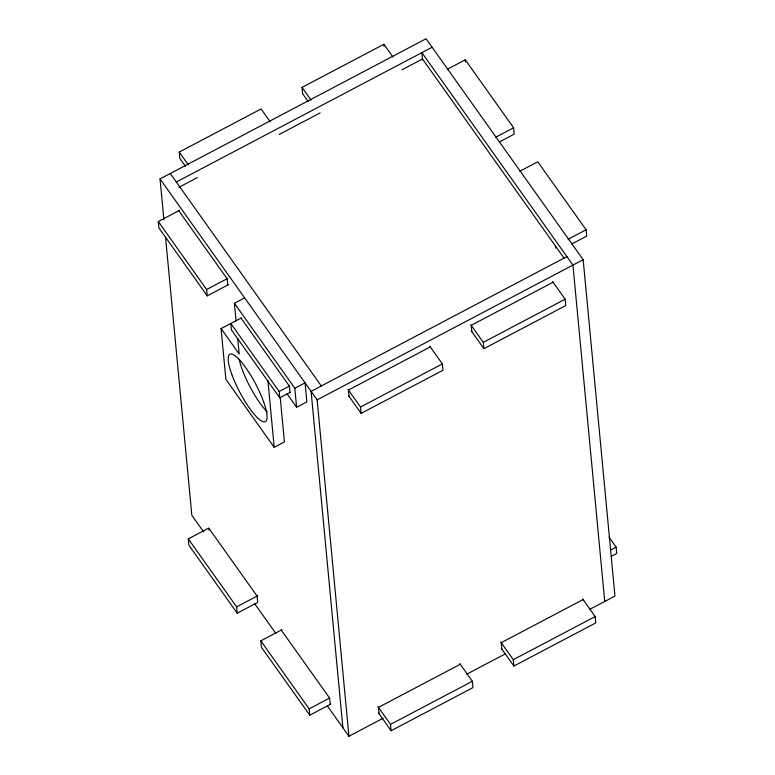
<?xml version="1.0" encoding="UTF-8"?>
<svg xmlns="http://www.w3.org/2000/svg" width="775" height="775" viewBox="0 0 775 775"><rect width="100%" height="100%" fill="white"/><g stroke="black" fill="none" stroke-linecap="round" stroke-linejoin="round"><path stroke-width="1.16" d="M185.428 166.276L179.848 158.429L179.248 152.084L261.097 108.955L270.165 121.704M308.208 101.593L302.628 93.746L302.027 87.401L383.887 44.272L392.954 57.021M163.893 219.751L160.037 178.909L426.066 38.75L583.168 259.702L614.962 596.091L589.746 609.382M176.312 182.018L432.111 47.246M178.957 187.279L197.373 177.582M279.233 134.453L320.153 112.888M402.012 69.769L422.482 58.987L564.132 258.22M228.402 284.706L207.235 295.866L158.894 227.879L158.294 221.534L179.471 210.374M447.262 69.295L465.262 59.811L513.592 127.797L514.193 134.143L499.381 141.951M207.235 295.866L206.634 289.511L227.802 278.361M495.603 137.272L513.592 127.797M236.075 320.986L234.399 303.277L244.629 297.881M280.259 397.682L284.435 441.924L274.205 447.311L225.864 379.333L221.069 328.552L241.393 317.934M519.773 171.265L537.763 161.791L586.103 229.778L586.704 236.123L571.882 243.931M290.325 392.266L279.746 397.837L279.145 391.491L289.734 385.921M568.114 239.252L586.103 229.778M296.622 407.292L294.82 388.256L305.05 382.86L306.852 401.905L296.622 407.292L287.002 393.778M566.893 256.593L311.095 391.365L342.889 727.754M383.179 718.202L348.934 736.25L317.14 399.861L583.168 259.702M430.29 346.909L348.43 390.038L349.031 396.383M553.069 282.226L471.219 325.345L471.81 331.69M442.37 363.911L442.971 370.256L361.111 413.375L360.52 407.03L442.37 363.911L429.825 346.26M565.159 299.218L565.76 305.563L483.9 348.692L483.3 342.347L565.159 299.218L552.604 281.567M257.348 602.611L237.237 613.209L188.897 545.222L188.296 538.877L208.407 528.279M237.237 613.209L236.637 606.864L257.804 595.713M330.915 704.039L309.738 715.189L261.407 647.202L260.807 640.857L281.974 629.707M309.738 715.189L309.147 708.844L329.249 698.246M610.807 549.911L616.106 547.121L609.092 537.269M611.407 556.256L616.706 553.466L616.106 547.121M460.282 664.262L378.433 707.381L379.033 713.727M583.071 599.569L501.212 642.698L501.812 649.043M466.666 674.221L505.193 653.926M472.372 681.254L472.973 687.599L391.113 730.728L390.513 724.383L472.372 681.254L459.817 663.603M595.152 616.571L595.752 622.916L513.903 666.045L513.302 659.69L595.152 616.571L582.606 598.92M302.027 87.401L311.095 100.149M470.754 324.696L483.3 342.347M471.345 331.041L483.9 348.692M179.248 152.084L188.306 164.833M347.965 389.379L360.52 407.03M348.566 395.725L361.111 413.375M170.267 173.513L321.325 385.969M500.747 642.039L513.302 659.69M501.347 648.394L513.903 666.045M160.037 178.909L317.14 399.861M178.763 210.752L227.104 278.738L227.705 285.084M234.399 303.277L294.82 388.256M241.035 318.118L289.375 386.105L289.976 392.45M158.294 221.534L206.634 289.511M279.145 391.491L230.805 323.504L231.405 329.859L279.746 397.837M221.069 328.552L239.194 354.049L237.741 338.694M377.968 706.732L390.513 724.383M378.568 713.077L391.113 730.728M281.267 630.075L329.608 698.062L330.208 704.407M203.718 532.018L191.832 515.298L165.482 236.569M254.772 603.822L275.755 633.33M327.505 706.112L348.934 736.25M188.296 538.877L236.637 606.864M260.807 640.857L309.147 708.844M604.732 601.487L572.938 265.098L421.881 52.642L422.559 59.849M555.404 245.946L555.607 248.058M465.262 59.811L465.455 61.922M383.887 44.272L384.09 46.384M267.879 380.351L274.205 447.311M257.697 602.427L257.097 596.082L208.756 528.095L208.959 530.216M267.191 411.864A38.072 8.942 62.2 0 1 239.165 359.29M231.851 374.538A38.072 8.942 62.2 0 0 265.341 421.639A38.072 8.942 62.2 0 0 245.714 367.621A38.072 8.942 62.2 0 0 231.851 374.538"/></g></svg>
